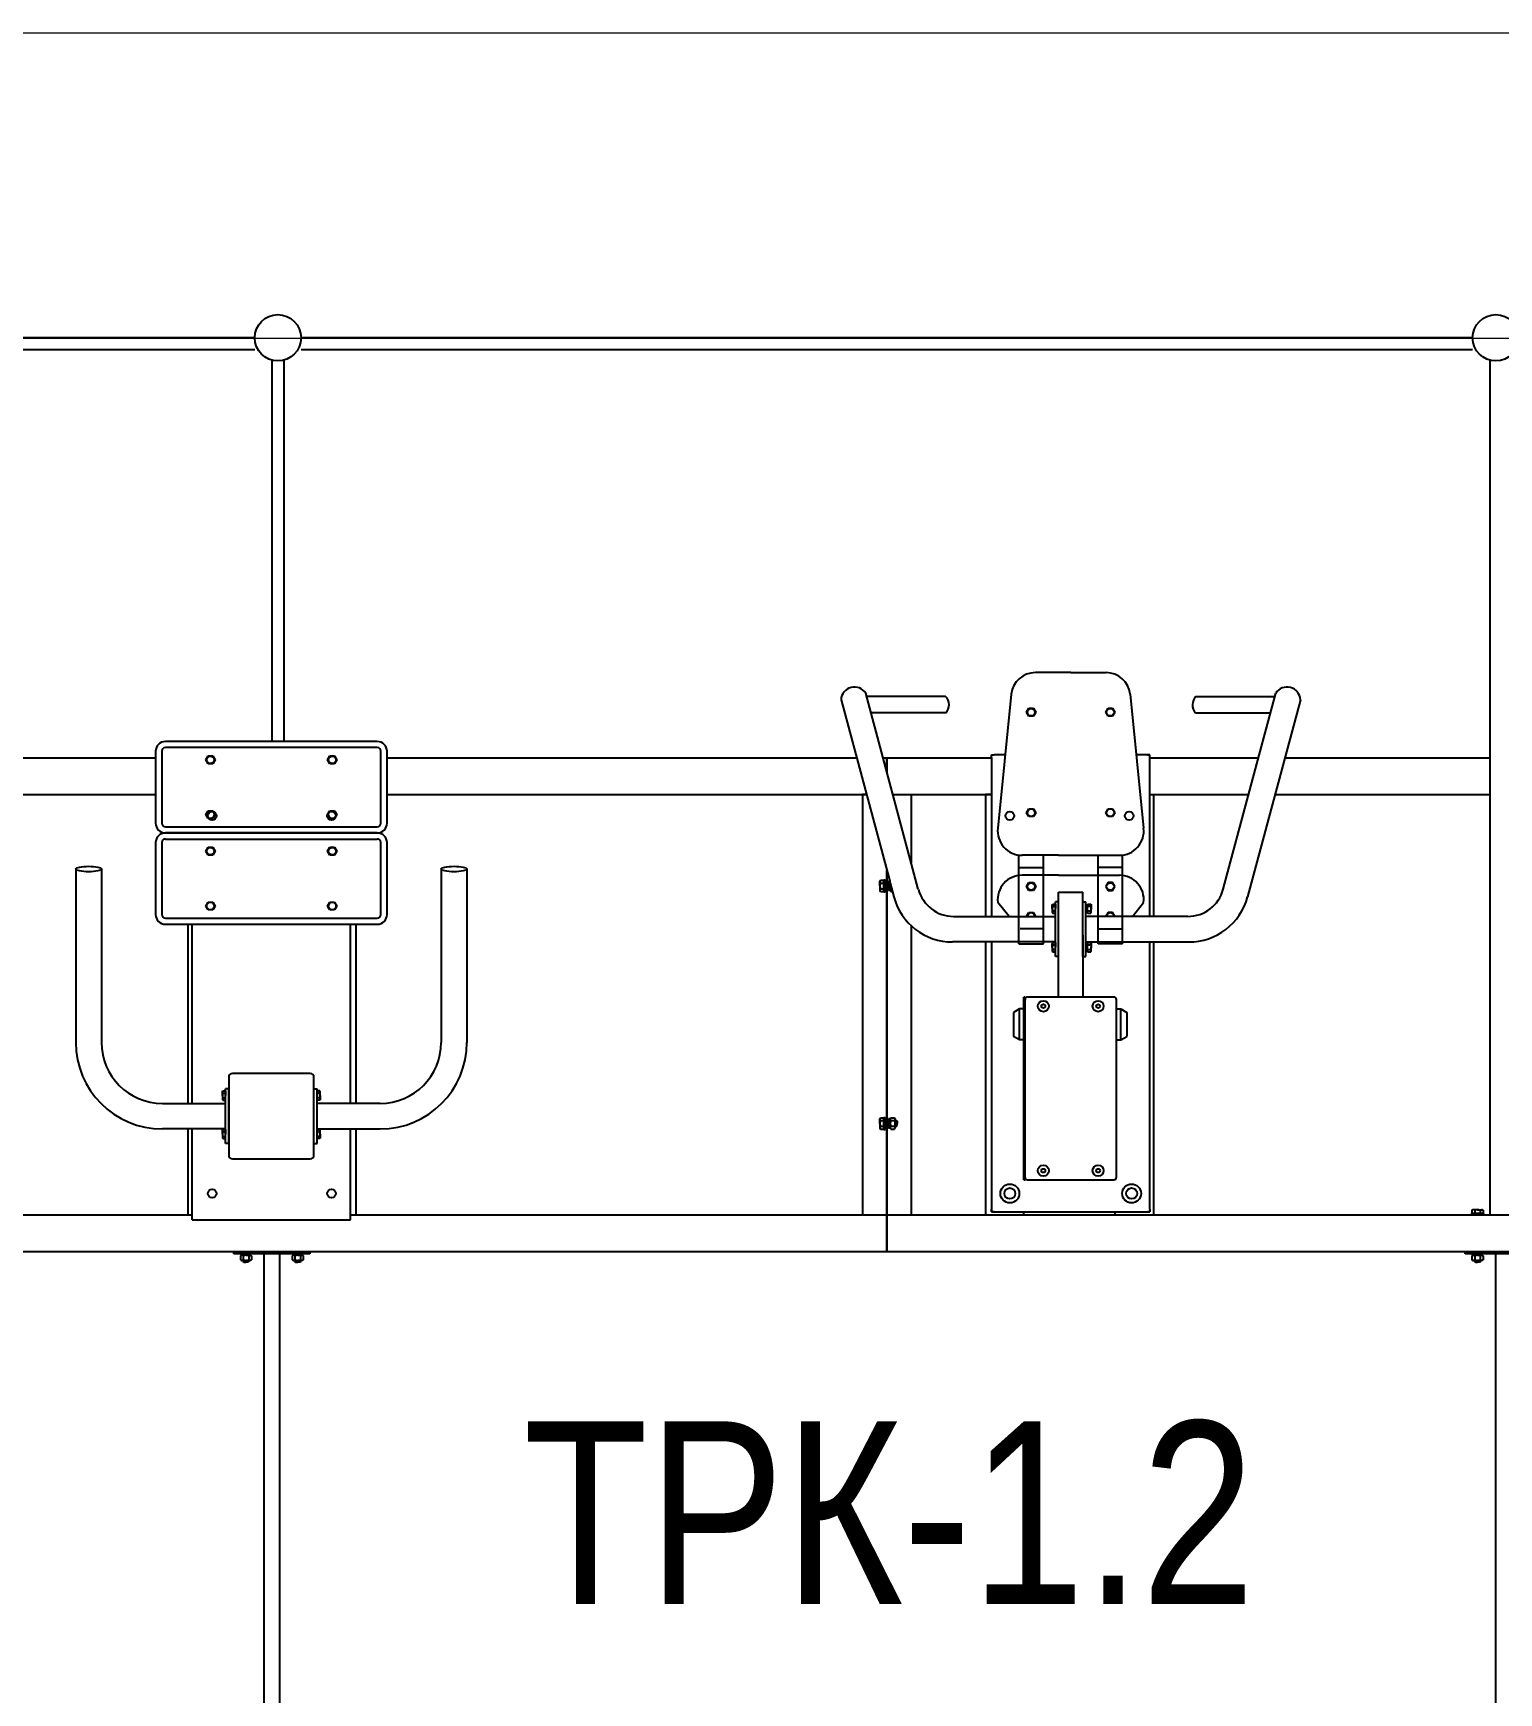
# Model space of a CAD drawing. Header units: millimetres. Extents: x -4989 to 3850, y -3780 to 2461.
# Drawn here: x -1324 to 1082, y -264 to 2461 of the extents above; entities that cross this region are included whole.
import ezdxf

# ---------------------------------------------------------------- set-up
doc = ezdxf.new("R2010")
doc.units = ezdxf.units.MM
for name, color, linetype in [('DIKOM_АРТИКУЛ', 7, 'Continuous'), ('DIKOM_ЗОНА', 80, 'Continuous'), ('DIKOM_ОБЪЕКТ', 7, 'Continuous'), ('DIKOM_РАЗМЕР_ОБЪЕКТА', 7, 'Continuous')]:
    doc.layers.add(name, color=color, linetype=linetype)
doc.styles.add('style1', font='arial.ttf', dxfattribs={"width": 0.8})
doc.dimstyles.new('1-50', dxfattribs={"dimtxt": 300, "dimasz": 200, "dimexe": 100, "dimexo": 0, "dimgap": 100, "dimtad": 1, "dimdec": 0, "dimtxsty": 'style1', "dimcen": 0, "dimclrd": 7, "dimclre": 7, "dimadec": 1, "dimazin": 2, "dimtfac": 1, "dimtdec": 0, "dimtmove": 0, "dimatfit": 3, "dimfxl": 0, "dimlwd": 25, "dimlwe": 18, "dimarcsym": 0})

# ---------------------------------------------------------------- blocks, each defined once
blk = doc.blocks.new('*D0')
at = {"layer": 'Defpoints', "color": 0, "transparency": 16777216}
for p in [(3115.5, 1959.7), (-3896.5, -2039.1), (3081.8, -2039.1)]:
    blk.add_point(p, dxfattribs=at)
at = {"layer": 'DIKOM_РАЗМЕР_ОБЪЕКТА', "color": 7, "lineweight": 18, "transparency": 16777216}
for p, q in [((3115.5, 1959.7), (-3996.5, 1959.7)), ((3081.8, -2039.1), (-3996.5, -2039.1))]:
    blk.add_line(p, q, dxfattribs=at)
at = {"layer": 'DIKOM_РАЗМЕР_ОБЪЕКТА', "color": 7, "lineweight": 25, "transparency": 16777216}
blk.add_line((-3896.5, 1759.7), (-3896.5, -1839.1), dxfattribs=at)
at = {"layer": 'DIKOM_РАЗМЕР_ОБЪЕКТА', "color": 7, "transparency": 16777216}
for points in [[(-3929.8, 1759.7), (-3863.2, 1759.7), (-3896.5, 1959.7)], [(-3929.8, -1839.1), (-3863.2, -1839.1), (-3896.5, -2039.1)]]:
    blk.add_solid(points, dxfattribs=at)
at = {"layer": 'DIKOM_РАЗМЕР_ОБЪЕКТА', "color": 0, "transparency": 16777216, "insert": (-4149.7, -39.7), "char_height": 300, "attachment_point": 5, "rotation": 90, "style": 'style1'}
blk.add_mtext('4000', dxfattribs=at)

msp = doc.modelspace()

# ---------------------------------------------------------------- linework, layer by layer
at = {"layer": 'DIKOM_ЗОНА', "color": 3, "lineweight": 15}
msp.add_line((3349.7, 2460.9), (-3149.5, 2460.9), dxfattribs=at)
at = {"layer": 'DIKOM_ОБЪЕКТ'}
for p, q in [((-960.5, 1960.9), (-2884.5, 1960.9)), ((-960.5, 1940.9), (-2884.5, 1940.9)), ((1039.5, 1960.9), (-884.5, 1960.9)), ((1039.5, 1940.9), (-884.5, 1940.9)), ((-932.5, 1922.9), (-932.5, 1297.9)), ((-912.5, 1922.9), (-912.5, 1297.9)), ((1067.5, 1922.9), (1067.5, 520.9)), ((379.5, 1411.1), (321.5, 1411.1)), ((379.5, 1411.1), (437.5, 1411.1)), ((2.3, 1366.5), (82.2, 1068.5)), ((129.2, 1055.3), (42.9, 1377.2)), ((173.9, 1371.8), (44.4, 1371.8)), ((281.8, 1375.8), (259.8, 1155.8)), ((477.2, 1375.8), (499.2, 1155.8)), ((585.1, 1371.8), (714.6, 1371.8)), ((629.8, 1055.3), (716.1, 1377.2)), ((756.7, 1366.5), (670, 1042.9)), ((174.4, 1344.8), (51.6, 1344.8)), ((307, 1346.1), (310.7, 1352.6)), ((310.7, 1339.6), (307, 1346.1)), ((310.7, 1352.6), (318.3, 1352.6)), ((318.3, 1339.6), (310.7, 1339.6)), ((318.3, 1352.6), (322, 1346.1)), ((322, 1346.1), (318.3, 1339.6)), ((437, 1346.1), (440.7, 1352.6)), ((440.7, 1339.6), (437, 1346.1)), ((440.7, 1352.6), (448.3, 1352.6)), ((448.3, 1339.6), (440.7, 1339.6)), ((448.3, 1352.6), (452, 1346.1)), ((452, 1346.1), (448.3, 1339.6)), ((584.6, 1344.8), (707.4, 1344.8)), ((-1123.3, 1281.9), (-1123.3, 1163.9)), ((-1113.3, 1281.9), (-1113.3, 1163.9)), ((-759.3, 1297.9), (-1107.3, 1297.9)), ((-759.3, 1287.9), (-1107.3, 1287.9)), ((-753.3, 1163.9), (-753.3, 1281.9)), ((-743.3, 1163.9), (-743.3, 1281.9)), ((-1123.3, 1270.9), (-2665, 1270.9)), ((-1040.8, 1267.9), (-1037, 1274.4)), ((-1037, 1261.4), (-1040.8, 1267.9)), ((-1037, 1274.4), (-1029.5, 1274.4)), ((-1029.5, 1261.4), (-1037, 1261.4)), ((-1029.5, 1274.4), (-1025.8, 1267.9)), ((-1025.8, 1267.9), (-1029.5, 1261.4)), ((-840.8, 1267.9), (-837, 1274.4)), ((-837, 1261.4), (-840.8, 1267.9)), ((-837, 1274.4), (-829.5, 1274.4)), ((-829.5, 1261.4), (-837, 1261.4)), ((-829.5, 1274.4), (-825.8, 1267.9)), ((-825.8, 1267.9), (-829.5, 1261.4)), ((27.9, 1270.9), (-743.3, 1270.9)), ((77.5, 1270.9), (71.4, 1270.9)), ((77.5, 1248.2), (77.5, 1270.9)), ((249.5, 1270.9), (77.5, 1270.9)), ((77.5, 1270.9), (77.5, 1248.2)), ((249.5, 1271.9), (249.5, 1275.9)), ((249.5, 1275.9), (253.5, 1275.9)), ((249.5, 1271.9), (249.5, 1010.8)), ((271.8, 1275.9), (253.5, 1275.9)), ((505.5, 1275.9), (487.2, 1275.9)), ((505.5, 1275.9), (509.5, 1275.9)), ((509.5, 1275.9), (505.5, 1275.9)), ((509.5, 1271.9), (509.5, 1275.9)), ((509.5, 1271.9), (509.5, 1275.9)), ((509.5, 1010.8), (509.5, 1271.9)), ((687.6, 1270.9), (509.5, 1270.9)), ((1067.5, 1270.9), (731.1, 1270.9)), ((-1943.3, 1210.9), (-1123.3, 1210.9)), ((-743.3, 1210.9), (44, 1210.9)), ((44, 1210.9), (37.5, 1210.9)), ((37.5, 1210.9), (37.5, 520.9)), ((87.5, 1210.9), (249.5, 1210.9)), ((87.5, 1210.9), (117.5, 1210.9)), ((117.5, 1210.9), (117.5, 1098.9)), ((249.5, 1210.9), (239.5, 1210.9)), ((239.5, 1210.9), (239.5, 1010.8)), ((509.5, 1210.9), (671.5, 1210.9)), ((509.5, 1210.9), (515.5, 1210.9)), ((515.5, 1210.9), (515.5, 1010.8)), ((715, 1210.9), (1067.5, 1210.9)), ((-1040.8, 1177.9), (-1037, 1184.4)), ((-1037, 1171.4), (-1040.8, 1177.9)), ((-1037, 1184.4), (-1029.5, 1184.4)), ((-1029.5, 1184.4), (-1025.8, 1177.9)), ((-1025.8, 1177.9), (-1029.5, 1171.4)), ((-840.8, 1177.9), (-837, 1184.4)), ((-837, 1171.4), (-840.8, 1177.9)), ((-837, 1184.4), (-829.5, 1184.4)), ((-829.5, 1184.4), (-825.8, 1177.9)), ((-825.8, 1177.9), (-829.5, 1171.4)), ((307, 1181.1), (310.7, 1187.6)), ((310.7, 1174.6), (307, 1181.1)), ((310.7, 1187.6), (318.3, 1187.6)), ((318.3, 1174.6), (310.7, 1174.6)), ((318.3, 1187.6), (322, 1181.1)), ((322, 1181.1), (318.3, 1174.6)), ((437, 1181.1), (440.7, 1187.6)), ((440.7, 1174.6), (437, 1181.1)), ((440.7, 1187.6), (448.3, 1187.6)), ((448.3, 1174.6), (440.7, 1174.6)), ((448.3, 1187.6), (452, 1181.1)), ((452, 1181.1), (448.3, 1174.6)), ((-1107.3, 1157.9), (-759.3, 1157.9)), ((-759.3, 1147.9), (-1107.3, 1147.9)), ((-1107.3, 1147.9), (-759.3, 1147.9)), ((-1029.5, 1171.4), (-1037, 1171.4)), ((-829.5, 1171.4), (-837, 1171.4)), ((-1123.3, 1131.9), (-1123.3, 1013.9)), ((-1113.3, 1131.9), (-1113.3, 1013.9)), ((-1107.3, 1137.9), (-759.3, 1137.9)), ((-1040.8, 1117.9), (-1037, 1124.4)), ((-1037, 1111.4), (-1040.8, 1117.9)), ((-1037, 1124.4), (-1029.5, 1124.4)), ((-1029.5, 1124.4), (-1025.8, 1117.9)), ((-1025.8, 1117.9), (-1029.5, 1111.4)), ((-840.8, 1117.9), (-837, 1124.4)), ((-837, 1111.4), (-840.8, 1117.9)), ((-837, 1124.4), (-829.5, 1124.4)), ((-829.5, 1124.4), (-825.8, 1117.9)), ((-825.8, 1117.9), (-829.5, 1111.4)), ((-753.3, 1013.9), (-753.3, 1131.9)), ((-743.3, 1013.9), (-743.3, 1131.9)), ((-1029.5, 1111.4), (-1037, 1111.4)), ((-829.5, 1111.4), (-837, 1111.4)), ((294.5, 1078.1), (294.5, 1111.4)), ((294.5, 1091.1), (334.5, 1091.1)), ((359.5, 1111.1), (299.5, 1111.1)), ((334.5, 1078.4), (334.5, 1111.1)), ((334.5, 1078.4), (334.5, 1111.1)), ((359.5, 1111.1), (459.5, 1111.1)), ((424.5, 1078.4), (424.5, 1111.1)), ((424.5, 1078.4), (424.5, 1111.1)), ((464.5, 1091.1), (424.5, 1091.1)), ((464.5, 1078.1), (464.5, 1111.4)), ((-1254.3, 1088.6), (-1254.3, 803.9)), ((-1212.3, 1088.6), (-1212.3, 803.9)), ((-654.3, 1088.6), (-654.3, 803.9)), ((-612.3, 1088.6), (-612.3, 803.9)), ((66.1, 1068.5), (67, 1070.2)), ((66.1, 1060.9), (66.1, 1068.5)), ((67, 1070.2), (72.5, 1070.2)), ((67, 1065.6), (72.5, 1065.6)), ((72.5, 1060.9), (72.5, 1070.9)), ((72.5, 1070.9), (74.5, 1070.9)), ((72.5, 1070.2), (72.5, 1060.9)), ((74.5, 1070.9), (74.5, 1060.9)), ((74.5, 1065.9), (80.5, 1065.9)), ((74.5, 1065.1), (80.5, 1065.1)), ((77.5, 460.9), (77.5, 1086)), ((77.5, 1086), (77.5, 460.9)), ((83, 1068.5), (80.5, 1068.5)), ((80.5, 1068.5), (80.5, 1060.9)), ((83, 1060.9), (83, 1068.5)), ((83, 1060.9), (83, 1068.2)), ((83, 1065.4), (89, 1042.9)), ((294.5, 992.2), (294.5, 1077.8)), ((359.5, 1078.4), (299.5, 1078.4)), ((307, 1059.9), (310.7, 1066.4)), ((310.7, 1066.4), (318.3, 1066.4)), ((318.3, 1066.4), (322, 1059.9)), ((334.5, 979.8), (334.5, 1078.4)), ((359.5, 1078.4), (459.5, 1078.4)), ((424.5, 979.8), (424.5, 1078.4)), ((440.7, 1066.4), (437, 1059.9)), ((448.3, 1066.4), (440.7, 1066.4)), ((452, 1059.9), (448.3, 1066.4)), ((464.5, 992.2), (464.5, 1077.8)), ((66.1, 1060.9), (66.1, 1053.3)), ((66.1, 1053.3), (67, 1051.7)), ((67, 1056.3), (72.5, 1056.3)), ((67, 1051.7), (72.5, 1051.7)), ((72.5, 1051.7), (72.5, 1060.9)), ((72.5, 1060.9), (72.5, 1050.9)), ((72.5, 1050.9), (74.5, 1050.9)), ((74.5, 1050.9), (74.5, 1060.9)), ((74.5, 1056.8), (80.5, 1056.8)), ((74.5, 1055.9), (80.5, 1055.9)), ((80.5, 1061.4), (83, 1062.3)), ((80.5, 1053.3), (80.5, 1060.9)), ((83, 1060.5), (80.5, 1059.6)), ((83, 1053.3), (80.5, 1053.3)), ((83, 1060.9), (83, 1053.3)), ((83, 1060.9), (83, 1053.7)), ((83, 1053.7), (84.1, 1051.7)), ((84.1, 1056.3), (85.4, 1056.3)), ((84.1, 1051.7), (86.7, 1051.7)), ((310.7, 1053.4), (307, 1059.9)), ((318.3, 1053.4), (310.7, 1053.4)), ((322, 1059.9), (318.3, 1053.4)), ((359.5, 979.8), (359.5, 1050.5)), ((359.5, 1050.5), (399.5, 1050.5)), ((399.5, 979.8), (399.5, 1050.5)), ((437, 1059.9), (440.7, 1053.4)), ((440.7, 1053.4), (448.3, 1053.4)), ((448.3, 1053.4), (452, 1059.9)), ((-1040.8, 1027.9), (-1037, 1034.4)), ((-1037, 1021.4), (-1040.8, 1027.9)), ((-1037, 1034.4), (-1029.5, 1034.4)), ((-1029.5, 1021.4), (-1037, 1021.4)), ((-1029.5, 1034.4), (-1025.8, 1027.9)), ((-1025.8, 1027.9), (-1029.5, 1021.4)), ((-840.8, 1027.9), (-837, 1034.4)), ((-837, 1021.4), (-840.8, 1027.9)), ((-837, 1034.4), (-829.5, 1034.4)), ((-829.5, 1021.4), (-837, 1021.4)), ((-829.5, 1034.4), (-825.8, 1027.9)), ((-825.8, 1027.9), (-829.5, 1021.4)), ((187.2, 1010.8), (354.5, 1010.8)), ((278.2, 1010.8), (259.8, 1033.7)), ((307.1, 1010.8), (310.7, 1017.1)), ((310.7, 1017.1), (318.3, 1017.1)), ((318.3, 1017.1), (321.9, 1010.8)), ((349.2, 1029.8), (350, 1031.1)), ((349.2, 1023.6), (349.2, 1029.8)), ((349.2, 1023.6), (349.2, 1017.5)), ((349.2, 1017.5), (350, 1016.1)), ((350, 1031.1), (354.5, 1031.1)), ((350, 1027.4), (354.5, 1027.4)), ((350, 1019.9), (354.5, 1019.9)), ((350, 1016.1), (354.5, 1016.1)), ((359.5, 1034.6), (354.5, 1034.6)), ((354.5, 945), (354.5, 1034.6)), ((354.5, 1031.1), (354.5, 1023.6)), ((354.5, 1016.1), (354.5, 1023.6)), ((359.5, 945), (359.5, 1034.6)), ((399.5, 945), (399.5, 1034.6)), ((399.5, 1034.6), (404.5, 1034.6)), ((404.5, 945), (404.5, 1034.6)), ((404.5, 1023.6), (404.5, 1029.7)), ((404.5, 1029.7), (406.5, 1029.7)), ((404.5, 1024), (406.5, 1024.7)), ((404.5, 1023.6), (404.5, 1017.5)), ((406.5, 1023.3), (404.5, 1022.5)), ((404.5, 1017.5), (406.5, 1017.5)), ((571.8, 1010.8), (404.5, 1010.8)), ((406.5, 1029.5), (407.5, 1031.1)), ((406.5, 1029.7), (406.5, 1023.6)), ((406.5, 1023.6), (406.5, 1029.5)), ((406.5, 1017.5), (406.5, 1023.6)), ((406.5, 1023.6), (406.5, 1017.8)), ((406.5, 1017.8), (407.5, 1016.1)), ((407.5, 1031.1), (412.3, 1031.1)), ((407.5, 1027.4), (412.3, 1027.4)), ((407.5, 1019.9), (412.3, 1019.9)), ((407.5, 1016.1), (412.3, 1016.1)), ((412.3, 1031.1), (413.3, 1029.5)), ((412.3, 1016.1), (413.3, 1017.8)), ((413.3, 1029.5), (413.3, 1023.6)), ((413.3, 1017.8), (413.3, 1023.6)), ((440.7, 1017.1), (437.1, 1010.8)), ((448.3, 1017.1), (440.7, 1017.1)), ((451.9, 1010.8), (448.3, 1017.1)), ((480.8, 1010.8), (499.2, 1033.7)), ((-1107.3, 1007.9), (-759.3, 1007.9)), ((-1107.3, 997.9), (-759.3, 997.9)), ((-1070.5, 997.9), (-1070.5, 703.9)), ((-1063.3, 703.9), (-1063.3, 997.9)), ((-803.3, 703.9), (-803.3, 997.9)), ((-794.5, 997.9), (-794.5, 703.9)), ((117.5, 995.6), (117.5, 520.9)), ((294.5, 966), (294.5, 992.2)), ((334.5, 990.2), (296.5, 990.2)), ((424.5, 990.2), (464.4, 990.2)), ((464.5, 966), (464.5, 992.2)), ((354.5, 968.8), (185.6, 968.8)), ((239.5, 968.8), (239.5, 520.9)), ((249.5, 968.8), (249.5, 529.9)), ((294.5, 966), (294.5, 968.8)), ((294.5, 966), (334.5, 966)), ((334.5, 966), (334.5, 979.8)), ((334.5, 966), (334.5, 968.8)), ((349.2, 966.5), (350, 967.8)), ((349.2, 960.3), (349.2, 966.5)), ((349.2, 960.3), (349.2, 954.1)), ((349.2, 954.1), (350, 952.8)), ((350, 967.8), (354.5, 967.8)), ((350, 964), (354.5, 964)), ((350, 956.5), (354.5, 956.5)), ((354.5, 967.8), (354.5, 960.3)), ((354.5, 952.8), (354.5, 960.3)), ((359.5, 878.4), (359.5, 979.8)), ((399.5, 979.8), (399.5, 878.4)), ((404.5, 968.8), (573.4, 968.8)), ((404.5, 960.3), (404.5, 966.4)), ((404.5, 966.4), (406.5, 966.4)), ((404.5, 960.7), (406.5, 961.4)), ((404.5, 960.3), (404.5, 954.2)), ((406.5, 959.9), (404.5, 959.2)), ((404.5, 954.2), (406.5, 954.2)), ((406.5, 966.1), (407.5, 967.8)), ((406.5, 966.4), (406.5, 960.3)), ((406.5, 960.3), (406.5, 966.1)), ((406.5, 954.2), (406.5, 960.3)), ((406.5, 960.3), (406.5, 954.4)), ((406.5, 954.4), (407.5, 952.8)), ((407.5, 967.8), (412.3, 967.8)), ((407.5, 964), (412.3, 964)), ((407.5, 956.5), (412.3, 956.5)), ((412.3, 967.8), (413.3, 966.1)), ((412.3, 952.8), (413.3, 954.4)), ((413.3, 966.1), (413.3, 960.3)), ((413.3, 954.4), (413.3, 960.3)), ((424.5, 966), (424.5, 979.8)), ((424.5, 966), (424.5, 968.8)), ((464.5, 966), (424.5, 966)), ((464.5, 966), (464.5, 968.8)), ((509.5, 529.9), (509.5, 968.8)), ((515.5, 968.8), (515.5, 520.9)), ((350, 952.8), (354.5, 952.8)), ((359.5, 945), (354.5, 945)), ((399.5, 945), (404.5, 945)), ((407.5, 952.8), (412.3, 952.8)), ((304.5, 878.4), (302.5, 878.4)), ((302.5, 878.4), (304.5, 878.4)), ((302.5, 578.4), (302.5, 878.4)), ((304.5, 878.4), (304.5, 873.4)), ((304.5, 583.4), (304.5, 873.4)), ((450.5, 878.4), (308.5, 878.4)), ((454.5, 582.4), (454.5, 874.4)), ((295.5, 858.9), (285.5, 853.2)), ((285.5, 853.2), (285.5, 813.7)), ((302.5, 858.9), (295.5, 858.9)), ((295.5, 807.9), (295.5, 858.9)), ((454.5, 858.9), (461.5, 858.9)), ((461.5, 858.9), (471.5, 853.2)), ((461.5, 807.9), (461.5, 858.9)), ((471.5, 853.2), (471.5, 813.7)), ((295.5, 807.9), (285.5, 813.7)), ((302.5, 807.9), (295.5, 807.9)), ((454.5, 807.9), (461.5, 807.9)), ((461.5, 807.9), (471.5, 813.7)), ((-1003.3, 746.9), (-1003.3, 618.9)), ((-869.3, 752.9), (-997.3, 752.9)), ((-863.3, 618.9), (-863.3, 746.9)), ((-1013.6, 722.9), (-1012.8, 724.2)), ((-1013.6, 716.7), (-1013.6, 722.9)), ((-1013.6, 716.7), (-1013.6, 710.5)), ((-1013.6, 710.5), (-1012.8, 709.2)), ((-1012.8, 724.2), (-1008.3, 724.2)), ((-1012.8, 720.5), (-1008.3, 720.5)), ((-1012.8, 713), (-1008.3, 713)), ((-1012.8, 709.2), (-1008.3, 709.2)), ((-1003.3, 727.7), (-1008.3, 727.7)), ((-1008.3, 638.1), (-1008.3, 727.7)), ((-1008.3, 724.2), (-1008.3, 716.7)), ((-1008.3, 709.2), (-1008.3, 716.7)), ((-1003.3, 638.1), (-1003.3, 727.7)), ((-863.3, 638.1), (-863.3, 727.7)), ((-863.3, 727.7), (-858.3, 727.7)), ((-858.3, 638.1), (-858.3, 727.7)), ((-853.8, 724.2), (-858.3, 724.2)), ((-858.3, 724.2), (-858.3, 716.7)), ((-853.8, 720.5), (-858.3, 720.5)), ((-858.3, 709.2), (-858.3, 716.7)), ((-853.8, 713), (-858.3, 713)), ((-853.8, 709.2), (-858.3, 709.2)), ((-853, 722.9), (-853.8, 724.2)), ((-853, 710.5), (-853.8, 709.2)), ((-853, 716.7), (-853, 722.9)), ((-853, 716.7), (-853, 710.5)), ((-1112.3, 703.9), (-1008.3, 703.9)), ((-754.3, 703.9), (-858.3, 703.9)), ((-1008.3, 661.9), (-1112.3, 661.9)), ((-1070.5, 661.9), (-1070.5, 520.9)), ((-1063.3, 512.9), (-1063.3, 661.9)), ((-1013.6, 659.6), (-1012.8, 660.9)), ((-1013.6, 653.4), (-1013.6, 659.6)), ((-1012.8, 660.9), (-1008.3, 660.9)), ((-1012.8, 657.1), (-1008.3, 657.1)), ((-1008.3, 660.9), (-1008.3, 653.4)), ((-858.3, 661.9), (-754.3, 661.9)), ((-853.8, 660.9), (-858.3, 660.9)), ((-858.3, 660.9), (-858.3, 653.4)), ((-853.8, 657.1), (-858.3, 657.1)), ((-853, 659.6), (-853.8, 660.9)), ((-853, 653.4), (-853, 659.6)), ((-803.3, 512.9), (-803.3, 661.9)), ((-794.5, 661.9), (-794.5, 520.9)), ((66.1, 678.5), (67, 680.2)), ((66.1, 670.9), (66.1, 678.5)), ((66.1, 670.9), (66.1, 663.3)), ((66.1, 663.3), (67, 661.7)), ((67, 680.2), (72.5, 680.2)), ((67, 675.6), (72.5, 675.6)), ((67, 666.3), (72.5, 666.3)), ((67, 661.7), (72.5, 661.7)), ((72.5, 670.9), (72.5, 680.9)), ((72.5, 680.9), (74.5, 680.9)), ((72.5, 680.2), (72.5, 670.9)), ((72.5, 661.7), (72.5, 670.9)), ((72.5, 670.9), (72.5, 660.9)), ((72.5, 660.9), (74.5, 660.9)), ((74.5, 680.9), (74.5, 670.9)), ((74.5, 675.9), (80.5, 675.9)), ((74.5, 675.1), (80.5, 675.1)), ((74.5, 660.9), (74.5, 670.9)), ((74.5, 666.8), (80.5, 666.8)), ((74.5, 665.9), (80.5, 665.9)), ((83, 678.5), (80.5, 678.5)), ((80.5, 678.5), (80.5, 670.9)), ((80.5, 671.4), (83, 672.3)), ((80.5, 663.3), (80.5, 670.9)), ((83, 670.5), (80.5, 669.6)), ((83, 663.3), (80.5, 663.3)), ((83, 678.2), (84.1, 680.2)), ((83, 670.9), (83, 678.5)), ((83, 670.9), (83, 678.2)), ((83, 670.9), (83, 663.3)), ((83, 670.9), (83, 663.7)), ((83, 663.7), (84.1, 661.7)), ((84.1, 680.2), (90.3, 680.2)), ((84.1, 675.6), (90.3, 675.6)), ((84.1, 666.3), (90.3, 666.3)), ((84.1, 661.7), (90.3, 661.7)), ((90.3, 680.2), (91.4, 678.2)), ((90.3, 661.7), (91.4, 663.7)), ((91.4, 678.2), (91.4, 670.9)), ((91.4, 675.9), (93, 675.9)), ((91.4, 675.1), (93.8, 675.1)), ((91.4, 663.7), (91.4, 670.9)), ((91.4, 666.8), (93.8, 666.8)), ((91.4, 665.9), (93, 665.9)), ((93, 675.9), (94.5, 674.4)), ((93, 675.9), (93, 670.9)), ((93, 665.9), (93, 670.9)), ((93, 665.9), (94.5, 667.4)), ((94.5, 674.4), (94.5, 670.9)), ((94.5, 667.4), (94.5, 670.9)), ((-1013.6, 653.4), (-1013.6, 647.2)), ((-1013.6, 647.2), (-1012.8, 645.9)), ((-1012.8, 649.6), (-1008.3, 649.6)), ((-1012.8, 645.9), (-1008.3, 645.9)), ((-1008.3, 645.9), (-1008.3, 653.4)), ((-1003.3, 638.1), (-1008.3, 638.1)), ((-863.3, 638.1), (-858.3, 638.1)), ((-858.3, 645.9), (-858.3, 653.4)), ((-853.8, 649.6), (-858.3, 649.6)), ((-853.8, 645.9), (-858.3, 645.9)), ((-853, 647.2), (-853.8, 645.9)), ((-853, 653.4), (-853, 647.2)), ((-997.3, 612.9), (-869.3, 612.9)), ((302.5, 578.4), (304.5, 578.4)), ((302.5, 578.4), (304.5, 578.4)), ((304.5, 578.4), (304.5, 583.4)), ((308.5, 578.4), (450.5, 578.4)), ((-2118.5, 520.9), (-1063.3, 520.9)), ((-803.3, 520.9), (77.5, 520.9)), ((77.5, 520.9), (2649.8, 520.9)), ((249.5, 525.9), (249.5, 529.9)), ((249.5, 529.9), (249.5, 525.9)), ((253.5, 525.9), (249.5, 525.9)), ((249.5, 525.9), (253.5, 525.9)), ((253.5, 525.9), (505.5, 525.9)), ((302.5, 520.9), (302.5, 525.9)), ((452.5, 520.9), (452.5, 525.9)), ((505.5, 525.9), (509.5, 525.9)), ((505.5, 525.9), (509.5, 525.9)), ((509.5, 525.9), (505.5, 525.9)), ((509.5, 529.9), (509.5, 525.9)), ((509.5, 529.9), (509.5, 525.9)), ((509.5, 529.9), (509.5, 525.9)), ((1047.5, 522.9), (1037.5, 522.9)), ((1037.5, 522.9), (1037.5, 520.9)), ((1037.5, 520.9), (1047.5, 520.9)), ((1039.9, 529.3), (1038.3, 528.4)), ((1038.3, 528.4), (1038.3, 522.9)), ((1038.3, 522.9), (1047.5, 522.9)), ((1047.5, 529.3), (1039.9, 529.3)), ((1042.9, 528.4), (1042.9, 522.9)), ((1047.5, 529.3), (1055.1, 529.3)), ((1056.7, 522.9), (1047.5, 522.9)), ((1047.5, 522.9), (1057.5, 522.9)), ((1057.5, 520.9), (1047.5, 520.9)), ((1052.1, 528.4), (1052.1, 522.9)), ((1055.1, 529.3), (1056.7, 528.4)), ((1056.7, 528.4), (1056.7, 522.9)), ((1057.5, 522.9), (1057.5, 520.9)), ((-1063.3, 512.9), (-803.3, 512.9)), ((-2118.5, 460.9), (77.5, 460.9)), ((-995, 460.9), (-870, 460.9)), ((-995, 456.9), (-995, 460.9)), ((-870, 456.9), (-995, 456.9)), ((-982.2, 454.4), (-984.2, 453.3)), ((-984.2, 453.3), (-984.2, 447.2)), ((-984.2, 447.2), (-982.2, 446)), ((-982.6, 454.4), (-982.6, 456.9)), ((-982.6, 456.9), (-975, 456.9)), ((-975, 454.4), (-982.6, 454.4)), ((-975, 454.4), (-982.2, 454.4)), ((-982.2, 446), (-975, 446)), ((-980, 446), (-980, 444.4)), ((-980, 444.4), (-978.5, 442.9)), ((-980, 444.4), (-975, 444.4)), ((-979.6, 453.3), (-979.6, 447.2)), ((-979.2, 446), (-979.2, 443.6)), ((-978.5, 442.9), (-975, 442.9)), ((-975.5, 454.4), (-976.4, 456.9)), ((-967.4, 456.9), (-975, 456.9)), ((-975, 454.4), (-967.4, 454.4)), ((-975, 454.4), (-967.8, 454.4)), ((-967.8, 446), (-975, 446)), ((-970, 444.4), (-975, 444.4)), ((-971.5, 442.9), (-975, 442.9)), ((-974.5, 456.9), (-973.6, 454.4)), ((-970, 444.4), (-971.5, 442.9)), ((-970.8, 446), (-970.8, 443.6)), ((-970.4, 453.3), (-970.4, 447.2)), ((-970, 446), (-970, 444.4)), ((-967.8, 454.4), (-965.8, 453.3)), ((-965.8, 447.2), (-967.8, 446)), ((-967.4, 454.4), (-967.4, 456.9)), ((-965.8, 453.3), (-965.8, 447.2)), ((-945, -535.1), (-945, 456.9)), ((-920, 456.9), (-920, -535.1)), ((-897.2, 454.4), (-899.2, 453.3)), ((-899.2, 453.3), (-899.2, 447.2)), ((-899.2, 447.2), (-897.2, 446)), ((-897.6, 454.4), (-897.6, 456.9)), ((-897.6, 456.9), (-890, 456.9)), ((-890, 454.4), (-897.6, 454.4)), ((-890, 454.4), (-897.2, 454.4)), ((-897.2, 446), (-890, 446)), ((-895, 446), (-895, 444.4)), ((-895, 444.4), (-893.5, 442.9)), ((-895, 444.4), (-890, 444.4)), ((-894.6, 453.3), (-894.6, 447.2)), ((-894.2, 446), (-894.2, 443.6)), ((-893.5, 442.9), (-890, 442.9)), ((-890.5, 454.4), (-891.4, 456.9)), ((-882.4, 456.9), (-890, 456.9)), ((-890, 454.4), (-882.4, 454.4)), ((-890, 454.4), (-882.8, 454.4)), ((-882.8, 446), (-890, 446)), ((-885, 444.4), (-890, 444.4)), ((-886.5, 442.9), (-890, 442.9)), ((-889.5, 456.9), (-888.6, 454.4)), ((-885, 444.4), (-886.5, 442.9)), ((-885.8, 446), (-885.8, 443.6)), ((-885.4, 453.3), (-885.4, 447.2)), ((-885, 446), (-885, 444.4)), ((-882.8, 454.4), (-880.8, 453.3)), ((-880.8, 447.2), (-882.8, 446)), ((-882.4, 454.4), (-882.4, 456.9)), ((-880.8, 453.3), (-880.8, 447.2)), ((-870, 460.9), (-870, 456.9)), ((77.5, 460.9), (2649.8, 460.9)), ((1027.5, 460.9), (1152.5, 460.9)), ((1027.5, 456.9), (1027.5, 460.9)), ((1152.5, 456.9), (1027.5, 456.9)), ((1040.2, 454.4), (1038.3, 453.3)), ((1038.3, 453.3), (1038.3, 447.2)), ((1038.3, 447.2), (1040.2, 446)), ((1039.9, 454.4), (1039.9, 456.9)), ((1039.9, 456.9), (1047.5, 456.9)), ((1047.5, 454.4), (1039.9, 454.4)), ((1047.5, 454.4), (1040.2, 454.4)), ((1040.2, 446), (1047.5, 446)), ((1042.5, 446), (1042.5, 444.4)), ((1042.5, 444.4), (1044, 442.9)), ((1042.5, 444.4), (1047.5, 444.4)), ((1042.9, 453.3), (1042.9, 447.2)), ((1043.3, 446), (1043.3, 443.6)), ((1044, 442.9), (1047.5, 442.9)), ((1047, 454.4), (1046.1, 456.9)), ((1055.1, 456.9), (1047.5, 456.9)), ((1047.5, 454.4), (1055.1, 454.4)), ((1047.5, 454.4), (1054.8, 454.4)), ((1054.8, 446), (1047.5, 446)), ((1052.5, 444.4), (1047.5, 444.4)), ((1051, 442.9), (1047.5, 442.9)), ((1048, 456.9), (1048.9, 454.4)), ((1052.5, 444.4), (1051, 442.9)), ((1051.7, 446), (1051.7, 443.6)), ((1052.1, 453.3), (1052.1, 447.2)), ((1052.5, 446), (1052.5, 444.4)), ((1054.8, 454.4), (1056.7, 453.3)), ((1056.7, 447.2), (1054.8, 446)), ((1055.1, 454.4), (1055.1, 456.9)), ((1056.7, 453.3), (1056.7, 447.2)), ((1077.5, -535.1), (1077.5, 456.9))]:
    msp.add_line(p, q, dxfattribs=at)
for centre, radius in [((-922.5, 1960.9), 38), ((1077.5, 1960.9), 38), ((314.5, 1346.1), 6.18), ((444.5, 1346.1), 6.18), ((-1033.3, 1267.9), 6.18), ((-833.3, 1267.9), 6.18), ((-1033.3, 1177.9), 6.18), ((-1030.5, 1175.9), 7), ((-834.5, 1175.9), 7), ((-833.3, 1177.9), 6.18), ((279.5, 1175.9), 7), ((314.5, 1181.1), 6.18), ((444.5, 1181.1), 6.18), ((475.5, 1175.9), 7), ((-1033.3, 1117.9), 6.18), ((-833.3, 1117.9), 6.18), ((314.5, 1059.9), 6.18), ((444.5, 1059.9), 6.18), ((-1033.3, 1027.9), 6.18), ((-833.3, 1027.9), 6.18), ((334.5, 863.4), 9), ((424.5, 863.4), 9), ((334.5, 863.4), 3.2), ((424.5, 863.4), 3.2), ((334.5, 593.4), 9), ((424.5, 593.4), 9), ((334.5, 593.4), 3.2), ((424.5, 593.4), 3.2), ((-1030.5, 555.9), 7), ((-834.5, 555.9), 7), ((279.5, 555.9), 15.5), ((279.5, 555.9), 9), ((479.5, 555.9), 15.5), ((479.5, 555.9), 9)]:
    msp.add_circle(centre, radius, dxfattribs=at)
for centre, radius, start, end in [((321.5, 1371.1), 40, 90, 173.2329), ((437.5, 1371.1), 40, 6.7671, 90), ((24.3, 1365.3), 22.1, 32.5243, 176.8365), ((160.2, 1358.1), 19.4, 317.019, 45.1704), ((598.8, 1358.1), 19.4, 134.8296, 222.981), ((734.7, 1365.3), 22.1, 3.1635, 147.4757), ((-1107.3, 1281.9), 16, 90, 180), ((-1107.3, 1281.9), 6, 90, 180), ((-759.3, 1281.9), 16, 0, 90), ((-759.3, 1281.9), 6, 0, 90), ((-1107.3, 1163.9), 16, 180, 270), ((-1107.3, 1131.9), 16, 90, 180), ((-1107.3, 1163.9), 6, 180, 270), ((-759.3, 1163.9), 16, 270, 0), ((-759.3, 1163.9), 6, 270, 0), ((-759.3, 1131.9), 16, 0, 90), ((299.5, 1151.1), 40, 173.2329, 270), ((459.5, 1151.1), 40, 270, 6.7671), ((-1107.3, 1131.9), 6, 90, 180), ((-759.3, 1131.9), 6, 0, 90), ((77.9, 1060.9), 11.8, 156.8627, 180), ((69.4, 1067.8), 3.24, 150.866, 223.3168), ((92.9, 1060.9), 9.87, 163.0294, 180), ((299.5, 1038.4), 40, 90, 186.7671), ((459.5, 1038.4), 40, 353.2329, 90), ((77.9, 1060.9), 11.8, 180, 203.1373), ((69.4, 1054.1), 3.24, 136.6832, 209.134), ((92.9, 1060.9), 9.87, 180, 207.9053), ((85.7, 1054.2), 2.59, 125.859, 216.1524), ((185.6, 1068.8), 100, 195, 270), ((187.2, 1070.8), 60, 195, 270), ((571.8, 1070.8), 60, 270, 345), ((573.4, 1068.8), 100, 270, 345), ((-1107.3, 1013.9), 16, 180, 270), ((-1107.3, 1013.9), 6, 180, 270), ((-759.3, 1013.9), 16, 270, 0), ((-759.3, 1013.9), 6, 270, 0), ((314.5, 1010.6), 6.18, 1.5148, 178.4852), ((358.8, 1023.6), 9.55, 156.8627, 180), ((358.8, 1023.6), 9.55, 180, 203.1373), ((351.9, 1029.2), 2.64, 150.9367, 223.2461), ((351.9, 1018.1), 2.64, 136.7539, 209.0633), ((414.3, 1023.6), 7.84, 151.4211, 180), ((414.3, 1023.6), 7.84, 180, 208.5789), ((408.6, 1029.1), 2.04, 142.6066, 235.9525), ((408.6, 1018.2), 2.04, 124.0475, 217.3934), ((411.2, 1029.1), 2.04, 304.0475, 37.3934), ((405.5, 1023.6), 7.84, 0, 28.5789), ((405.5, 1023.6), 7.84, 331.4211, 0), ((411.2, 1018.2), 2.04, 322.6066, 55.9525), ((444.5, 1010.6), 6.18, 1.5148, 178.4852), ((358.8, 960.3), 9.55, 156.8627, 180), ((358.8, 960.3), 9.55, 180, 203.1373), ((351.9, 965.9), 2.64, 150.9367, 223.2461), ((351.9, 954.7), 2.64, 136.7539, 209.0633), ((414.3, 960.3), 7.84, 151.4211, 180), ((414.3, 960.3), 7.84, 180, 208.5789), ((408.6, 965.7), 2.04, 142.6066, 235.9525), ((408.6, 954.9), 2.04, 124.0475, 217.3934), ((411.2, 965.7), 2.04, 304.0475, 37.3934), ((405.5, 960.3), 7.84, 0, 28.5789), ((405.5, 960.3), 7.84, 331.4211, 0), ((411.2, 954.9), 2.04, 322.6066, 55.9525), ((308.5, 874.4), 4, 90, 180), ((450.5, 874.4), 4, 0, 90), ((-1112.3, 803.9), 142, 180, 270), ((-1112.3, 803.9), 100, 180, 270), ((-754.3, 803.9), 142, 270, 0), ((-754.3, 803.9), 100, 270, 0), ((-997.3, 746.9), 6, 90, 180), ((-869.3, 746.9), 6, 0, 90), ((-1004, 716.7), 9.55, 156.8627, 180), ((-1004, 716.7), 9.55, 180, 203.1373), ((-1010.9, 722.3), 2.64, 150.9367, 223.2461), ((-1010.9, 711.2), 2.64, 136.7539, 209.0633), ((-855.7, 722.3), 2.64, 316.7539, 29.0633), ((-862.5, 716.7), 9.55, 0, 23.1373), ((-862.5, 716.7), 9.55, 336.8627, 0), ((-855.7, 711.2), 2.64, 330.9367, 43.2461), ((-1004, 653.4), 9.55, 156.8627, 180), ((-1010.9, 658.9), 2.64, 150.9367, 223.2461), ((-855.7, 658.9), 2.64, 316.7539, 29.0633), ((-862.5, 653.4), 9.55, 0, 23.1373), ((77.9, 670.9), 11.8, 156.8627, 180), ((77.9, 670.9), 11.8, 180, 203.1373), ((69.4, 677.8), 3.24, 150.866, 223.3168), ((69.4, 664.1), 3.24, 136.6832, 209.134), ((92.9, 670.9), 9.87, 152.0947, 180), ((92.9, 670.9), 9.87, 180, 207.9053), ((85.7, 677.7), 2.59, 143.8476, 234.141), ((85.7, 664.2), 2.59, 125.859, 216.1524), ((88.7, 677.7), 2.59, 305.859, 36.1524), ((81.5, 670.9), 9.87, 0, 27.9053), ((81.5, 670.9), 9.87, 332.0947, 0), ((88.7, 664.2), 2.59, 323.8476, 54.141), ((-1004, 653.4), 9.55, 180, 203.1373), ((-1010.9, 647.8), 2.64, 136.7539, 209.0633), ((-862.5, 653.4), 9.55, 336.8627, 0), ((-855.7, 647.8), 2.64, 330.9367, 43.2461), ((-997.3, 618.9), 6, 180, 270), ((-869.3, 618.9), 6, 270, 0), ((308.5, 582.4), 4, 180, 270), ((450.5, 582.4), 4, 270, 0), ((1040.7, 526), 3.24, 46.6832, 119.134), ((1047.5, 517.6), 11.8, 90, 113.1373), ((1047.5, 517.6), 11.8, 66.8627, 90), ((1054.3, 526), 3.24, 60.866, 133.3168), ((-981.7, 451.8), 2.59, 35.859, 126.1524), ((-981.7, 448.7), 2.59, 233.8476, 324.141), ((-975, 444.6), 9.87, 90, 117.9053), ((-975, 455.9), 9.87, 242.0947, 270), ((-975, 444.6), 9.87, 62.0947, 90), ((-975, 455.9), 9.87, 270, 297.9053), ((-968.3, 451.8), 2.59, 53.8476, 144.141), ((-968.3, 448.7), 2.59, 215.859, 306.1524), ((-896.7, 451.8), 2.59, 35.859, 126.1524), ((-896.7, 448.7), 2.59, 233.8476, 324.141), ((-890, 444.6), 9.87, 90, 117.9053), ((-890, 455.9), 9.87, 242.0947, 270), ((-890, 444.6), 9.87, 62.0947, 90), ((-890, 455.9), 9.87, 270, 297.9053), ((-883.3, 451.8), 2.59, 53.8476, 144.141), ((-883.3, 448.7), 2.59, 215.859, 306.1524), ((1040.8, 451.8), 2.59, 35.859, 126.1524), ((1040.8, 448.7), 2.59, 233.8476, 324.141), ((1047.5, 444.6), 9.87, 90, 117.9053), ((1047.5, 455.9), 9.87, 242.0947, 270), ((1047.5, 444.6), 9.87, 62.0947, 90), ((1047.5, 455.9), 9.87, 270, 297.9053), ((1054.2, 451.8), 2.59, 53.8476, 144.141), ((1054.2, 448.7), 2.59, 215.859, 306.1524)]:
    msp.add_arc(centre, radius, start, end, dxfattribs=at)
for centre in [(-1233.3, 1088.6), (-633.3, 1088.6)]:
    msp.add_ellipse(centre, major_axis=(-21, 0), ratio=0.211059, dxfattribs=at)

# ---------------------------------------------------------------- texts
at = {"layer": 'DIKOM_АРТИКУЛ', "color": 7, "linetype": 'Continuous', "lineweight": 15, "insert": (-519.5, 181.8), "char_height": 300, "width": 6012.174, "attachment_point": 1, "style": 'style1'}
msp.add_mtext('ТРК-1.2', dxfattribs=at)

# ---------------------------------------------------------------- dimensions: what is measured, and where the dimension line sits
at = {"layer": 'DIKOM_РАЗМЕР_ОБЪЕКТА'}
dim = msp.add_linear_dim(base=(-3896.5, -2039.1), p1=(3115.5, 1959.7), p2=(3081.8, -2039.1), angle=90, text='4000', dimstyle='1-50', dxfattribs=at)
dim.commit()
dim.dimension.update_dxf_attribs({"geometry": '*D0', "text_midpoint": (-3896.5, -39.7), "dimtype": 160})

doc.saveas('drawing.dxf')
